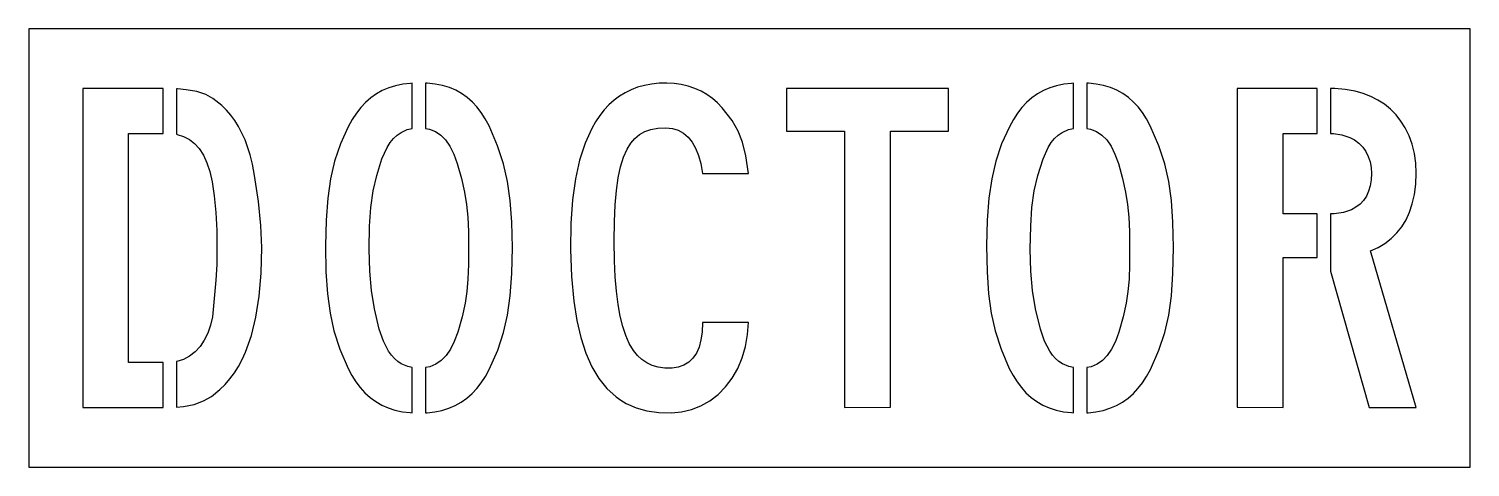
# Model space of a CAD drawing. Header units: inches. Extents: x 0 to 54.2, y 0 to 16.5.
import ezdxf

# ---------------------------------------------------------------- set-up
doc = ezdxf.new("R2010")
doc.units = ezdxf.units.IN
doc.layers.add('CUT', color=1, linetype='CONTINUOUS')
doc.layers.add('SHEET', color=8, linetype='CONTINUOUS')

msp = doc.modelspace()

# ---------------------------------------------------------------- linework, layer by layer
at = {"layer": 'CUT'}
for points in [[(2.03, 2.251), (5.052, 2.25), (5.052, 3.934), (3.756, 3.935), (3.756, 12.564), (5.052, 12.565), (5.052, 14.249), (2.03, 14.248)], [(5.552, 2.261), (5.823, 2.28), (6.222, 2.36), (6.577, 2.492), (6.871, 2.663), (7.195, 2.927), (7.391, 3.117), (7.571, 3.323), (7.738, 3.547), (7.892, 3.79), (8.033, 4.052), (8.161, 4.333), (8.38, 4.953), (8.55, 5.651), (8.67, 6.435), (8.743, 7.307), (8.767, 8.265), (8.738, 9.094), (8.649, 10.005), (8.5, 10.982), (8.418, 11.411), (8.331, 11.761), (8.138, 12.324), (7.893, 12.823), (7.752, 13.048), (7.602, 13.253), (7.437, 13.441), (7.265, 13.609), (6.924, 13.873), (6.657, 14.022), (6.326, 14.137), (5.928, 14.209), (5.601, 14.237), (5.552, 14.239), (5.552, 12.529), (5.582, 12.526), (5.826, 12.452), (6.043, 12.34), (6.238, 12.188), (6.411, 11.996), (6.569, 11.75), (6.704, 11.457), (6.817, 11.132), (6.904, 10.735), (6.979, 10.211), (7.035, 9.59), (7.07, 8.908), (7.082, 8.192), (7.072, 7.629), (7.042, 7.038), (6.913, 5.657), (6.839, 5.34), (6.735, 5.044), (6.605, 4.781), (6.448, 4.546), (6.261, 4.343), (6.052, 4.178), (5.82, 4.056), (5.569, 3.975), (5.552, 3.973)], [(11.167, 8.335), (11.183, 7.355), (11.239, 6.525), (11.338, 5.794), (11.484, 5.129), (11.707, 4.436), (12.017, 3.715), (12.16, 3.45), (12.313, 3.21), (12.476, 2.993), (12.647, 2.802), (12.845, 2.621), (13.056, 2.466), (13.283, 2.335), (13.523, 2.23), (13.782, 2.147), (14.06, 2.088), (14.356, 2.052), (14.433, 2.049), (14.433, 3.752), (14.259, 3.788), (14.02, 3.892), (13.886, 3.982), (13.762, 4.092), (13.647, 4.222), (13.54, 4.372), (13.35, 4.738), (13.189, 5.196), (13.008, 5.966), (12.895, 6.656), (12.831, 7.38), (12.809, 8.208), (12.824, 9.078), (12.872, 9.778), (12.959, 10.396), (13.094, 10.983), (13.289, 11.609), (13.483, 12.033), (13.599, 12.215), (13.725, 12.37), (13.864, 12.5), (14.011, 12.603), (14.245, 12.708), (14.433, 12.749), (14.433, 14.45), (14.364, 14.447), (14.072, 14.413), (13.798, 14.356), (13.544, 14.277), (13.305, 14.175), (13.081, 14.049), (12.87, 13.898), (12.673, 13.722), (12.497, 13.533), (12.331, 13.32), (12.174, 13.083), (12.023, 12.817), (11.731, 12.177), (11.509, 11.514), (11.356, 10.851), (11.25, 10.12), (11.189, 9.294)], [(14.933, 2.047), (14.988, 2.049), (15.277, 2.082), (15.55, 2.138), (15.805, 2.217), (16.049, 2.322), (16.275, 2.45), (16.488, 2.602), (16.687, 2.779), (16.861, 2.967), (17.028, 3.18), (17.183, 3.417), (17.329, 3.677), (17.65, 4.402), (17.87, 5.064), (18.019, 5.727), (18.121, 6.455), (18.18, 7.284), (18.199, 8.265), (18.18, 9.225), (18.122, 10.036), (18.02, 10.755), (17.87, 11.416), (17.646, 12.1), (17.322, 12.85), (17.178, 13.112), (17.028, 13.346), (16.865, 13.558), (16.694, 13.743), (16.501, 13.915), (16.291, 14.064), (16.067, 14.188), (15.828, 14.288), (15.569, 14.365), (15.294, 14.419), (14.996, 14.451), (14.933, 14.452), (14.933, 12.752), (15.078, 12.727), (15.303, 12.637), (15.505, 12.5), (15.686, 12.316), (15.848, 12.082), (15.997, 11.783), (16.128, 11.427), (16.283, 10.867), (16.396, 10.35), (16.468, 9.89), (16.518, 9.405), (16.547, 8.872), (16.549, 7.624), (16.525, 7.081), (16.482, 6.608), (16.417, 6.168), (16.306, 5.656), (16.144, 5.086), (16.015, 4.735), (15.869, 4.442), (15.708, 4.203), (15.526, 4.014), (15.324, 3.873), (15.096, 3.778), (14.933, 3.748)], [(20.39, 8.19), (20.428, 7.174), (20.514, 6.252), (20.628, 5.527), (20.778, 4.877), (20.966, 4.296), (21.192, 3.782), (21.457, 3.336), (21.759, 2.96), (22.101, 2.649), (22.287, 2.517), (22.486, 2.4), (22.86, 2.235), (23.267, 2.121), (23.71, 2.055), (24.184, 2.04), (24.57, 2.079), (24.941, 2.168), (25.294, 2.308), (25.627, 2.496), (25.94, 2.738), (26.225, 3.026), (26.471, 3.354), (26.68, 3.72), (26.847, 4.117), (26.971, 4.541), (27.05, 4.988), (27.083, 5.45), (25.36, 5.45), (25.341, 5.088), (25.298, 4.789), (25.226, 4.523), (25.126, 4.294), (24.998, 4.103), (24.84, 3.95), (24.656, 3.838), (24.442, 3.763), (24.211, 3.728), (23.944, 3.729), (23.693, 3.763), (23.463, 3.829), (23.26, 3.925), (23.075, 4.05), (22.907, 4.208), (22.756, 4.396), (22.602, 4.651), (22.468, 4.951), (22.352, 5.297), (22.255, 5.689), (22.176, 6.128), (22.114, 6.622), (22.07, 7.167), (22.042, 7.771), (22.03, 8.509), (22.039, 9.243), (22.067, 9.869), (22.116, 10.415), (22.184, 10.892), (22.274, 11.31), (22.386, 11.669), (22.52, 11.97), (22.657, 12.191), (22.813, 12.374), (22.99, 12.522), (23.188, 12.635), (23.416, 12.716), (23.673, 12.763), (23.97, 12.776), (24.221, 12.748), (24.445, 12.68), (24.642, 12.573), (24.816, 12.424), (24.967, 12.235), (25.095, 12.008), (25.203, 11.735), (25.288, 11.429), (25.359, 11.05), (27.083, 11.05), (26.986, 11.722), (26.864, 12.229), (26.7, 12.651), (26.471, 13.043), (26.099, 13.53), (25.925, 13.71), (25.736, 13.873), (25.524, 14.024), (25.3, 14.152), (25.064, 14.258), (24.813, 14.344), (24.553, 14.406), (24.287, 14.444), (24.013, 14.46), (23.722, 14.452), (23.441, 14.423), (23.172, 14.372), (22.915, 14.3), (22.67, 14.206), (22.444, 14.094), (22.229, 13.962), (22.025, 13.81), (21.834, 13.638), (21.654, 13.446), (21.486, 13.235), (21.33, 13.004), (21.185, 12.753), (20.934, 12.198), (20.728, 11.562), (20.571, 10.851), (20.462, 10.069), (20.4, 9.174)], [(28.516, 14.25), (28.517, 12.649), (30.704, 12.648), (30.704, 2.25), (32.43, 2.253), (32.43, 12.647), (34.62, 12.649), (34.617, 14.25)], [(36.051, 8.335), (36.067, 7.355), (36.123, 6.525), (36.222, 5.794), (36.368, 5.129), (36.592, 4.436), (36.901, 3.715), (37.044, 3.45), (37.197, 3.21), (37.36, 2.993), (37.531, 2.802), (37.729, 2.621), (37.94, 2.466), (38.167, 2.335), (38.407, 2.23), (38.666, 2.147), (38.944, 2.088), (39.24, 2.052), (39.317, 2.049), (39.317, 3.752), (39.143, 3.788), (38.904, 3.892), (38.77, 3.982), (38.646, 4.092), (38.531, 4.222), (38.424, 4.372), (38.234, 4.738), (38.073, 5.196), (37.893, 5.966), (37.779, 6.656), (37.715, 7.38), (37.693, 8.208), (37.708, 9.078), (37.756, 9.778), (37.843, 10.396), (37.978, 10.983), (38.173, 11.609), (38.367, 12.033), (38.483, 12.215), (38.61, 12.37), (38.748, 12.5), (38.895, 12.603), (39.129, 12.708), (39.317, 12.749), (39.317, 14.45), (39.248, 14.447), (38.956, 14.413), (38.682, 14.356), (38.428, 14.277), (38.189, 14.175), (37.965, 14.049), (37.755, 13.898), (37.557, 13.722), (37.381, 13.533), (37.215, 13.32), (37.058, 13.083), (36.907, 12.817), (36.615, 12.177), (36.393, 11.514), (36.24, 10.851), (36.135, 10.12), (36.073, 9.294)], [(39.817, 2.047), (39.872, 2.049), (40.161, 2.082), (40.435, 2.138), (40.689, 2.217), (40.933, 2.322), (41.159, 2.45), (41.372, 2.602), (41.572, 2.779), (41.746, 2.967), (41.912, 3.18), (42.067, 3.417), (42.213, 3.677), (42.534, 4.402), (42.754, 5.064), (42.903, 5.727), (43.005, 6.455), (43.064, 7.284), (43.083, 8.265), (43.064, 9.225), (43.006, 10.036), (42.904, 10.755), (42.754, 11.416), (42.53, 12.1), (42.206, 12.85), (42.062, 13.112), (41.912, 13.346), (41.749, 13.558), (41.578, 13.743), (41.385, 13.915), (41.175, 14.064), (40.951, 14.188), (40.712, 14.288), (40.453, 14.365), (40.178, 14.419), (39.88, 14.451), (39.817, 14.452), (39.817, 12.752), (39.962, 12.727), (40.188, 12.637), (40.389, 12.5), (40.57, 12.316), (40.732, 12.082), (40.881, 11.783), (41.012, 11.427), (41.167, 10.867), (41.28, 10.35), (41.353, 9.89), (41.402, 9.405), (41.431, 8.872), (41.433, 7.624), (41.409, 7.081), (41.366, 6.608), (41.301, 6.168), (41.19, 5.656), (41.028, 5.086), (40.899, 4.735), (40.753, 4.442), (40.592, 4.203), (40.41, 4.014), (40.208, 3.873), (39.98, 3.778), (39.817, 3.748)], [(45.483, 2.253), (47.209, 2.25), (47.209, 7.89), (48.495, 7.892), (48.495, 9.539), (47.209, 9.537), (47.211, 12.565), (48.495, 12.563), (48.495, 14.249), (45.483, 14.25)], [(48.995, 7.374), (50.451, 2.251), (52.216, 2.25), (50.494, 8.144), (50.784, 8.273), (51.043, 8.425), (51.28, 8.607), (51.49, 8.815), (51.676, 9.052), (51.836, 9.313), (51.968, 9.599), (52.073, 9.911), (52.155, 10.267), (52.203, 10.647), (52.22, 11.064), (52.201, 11.448), (52.15, 11.809), (52.066, 12.153), (51.95, 12.475), (51.802, 12.777), (51.643, 13.029), (51.46, 13.26), (51.252, 13.472), (51.025, 13.658), (50.777, 13.82), (50.51, 13.957), (50.223, 14.07), (49.923, 14.155), (49.546, 14.221), (49.151, 14.249), (48.995, 14.249), (48.995, 12.562), (49.102, 12.562), (49.424, 12.515), (49.717, 12.415), (49.898, 12.317), (50.062, 12.193), (50.204, 12.046), (50.321, 11.882), (50.414, 11.697), (50.48, 11.498), (50.521, 11.282), (50.535, 11.055), (50.524, 10.816), (50.488, 10.592), (50.428, 10.388), (50.344, 10.204), (50.236, 10.042), (50.106, 9.901), (49.952, 9.782), (49.78, 9.688), (49.479, 9.588), (49.13, 9.539), (48.995, 9.539)]]:
    msp.add_lwpolyline(points, close=True, dxfattribs=at)
at = {"layer": 'SHEET'}
msp.add_lwpolyline([(0, 0), (54.25, 0), (54.25, 16.5), (0, 16.5)], close=True, dxfattribs=at)

doc.saveas('drawing.dxf')
